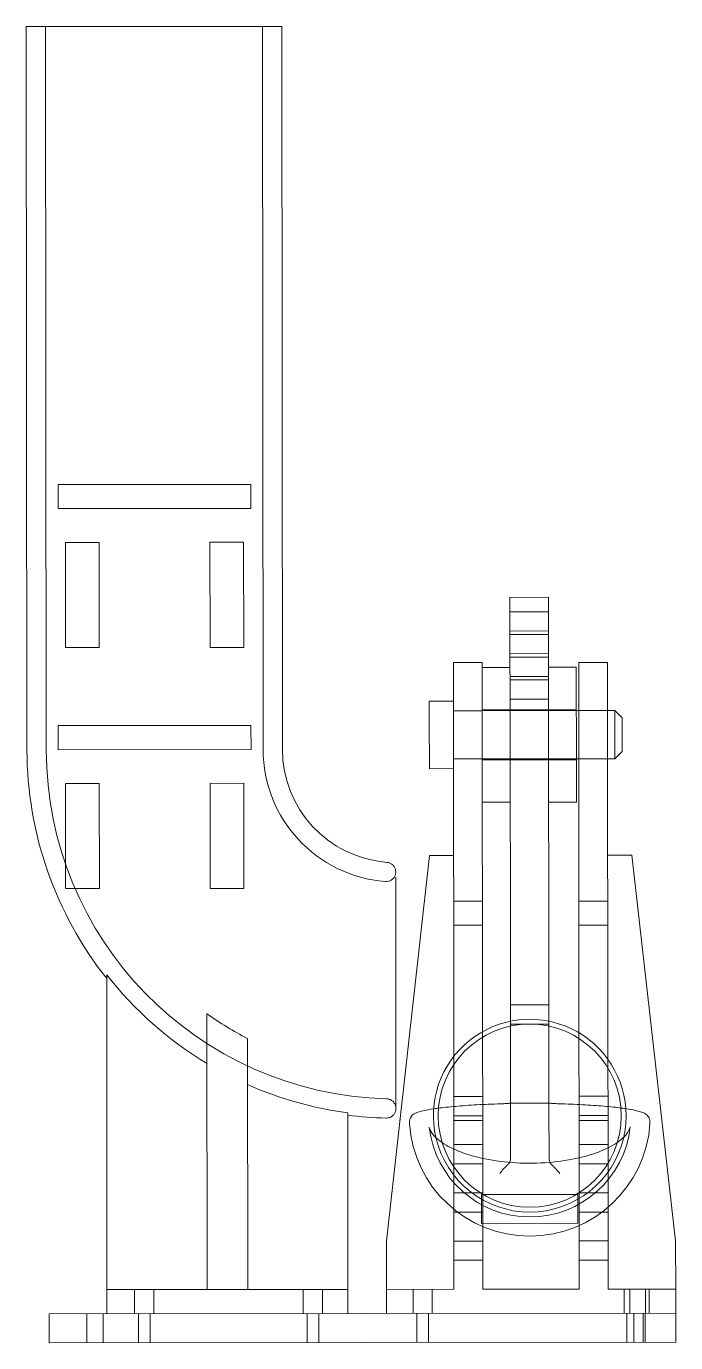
# Model space of a CAD drawing. Header units: millimetres. Extents: x -284.4 to -257.9, y -11.2 to 8.9.
# Drawn here: x -264.64 to -257.91, y -11.21 to 2.44 of the extents above; entities that cross this region are included whole.
import ezdxf

# ---------------------------------------------------------------- set-up
doc = ezdxf.new("R2010")
doc.units = ezdxf.units.MM

msp = doc.modelspace()

# ---------------------------------------------------------------- linework, layer by layer
at = {"color": 0, "linetype": 'Continuous', "lineweight": 0, "extrusion": (-0.000872665, 1, -2.22045e-16)}
for p, q in [((-264.644, 2.436), (-261.994, 2.438)), ((-264.644, 2.436), (-264.637, -5.064)), ((-264.444, 2.436), (-264.437, -5.064)), ((-262.194, 2.438), (-262.187, -5.062)), ((-261.994, 2.438), (-261.987, -5.062)), ((-262.315, -2.312), (-264.315, -2.314)), ((-264.315, -2.314), (-264.314, -2.564)), ((-262.314, -2.562), (-262.315, -2.312)), ((-264.314, -2.564), (-262.314, -2.562)), ((-264.239, -2.914), (-263.889, -2.914)), ((-264.238, -4.005), (-264.239, -2.914)), ((-263.889, -2.914), (-263.888, -4.005)), ((-262.739, -2.913), (-262.389, -2.912)), ((-262.738, -4.004), (-262.739, -2.913)), ((-262.389, -2.912), (-262.388, -4.004)), ((-259.626, -3.484), (-259.226, -3.483)), ((-259.626, -3.484), (-259.626, -3.495)), ((-259.626, -4.243), (-259.626, -3.495)), ((-259.226, -3.483), (-259.226, -3.495)), ((-259.226, -4.243), (-259.226, -3.495)), ((-259.626, -3.634), (-259.226, -3.633)), ((-259.626, -3.834), (-259.226, -3.833)), ((-259.626, -3.869), (-259.226, -3.868)), ((-263.888, -4.005), (-264.238, -4.005)), ((-262.388, -4.004), (-262.738, -4.004)), ((-259.626, -4.069), (-259.226, -4.068)), ((-260.213, -4.16), (-260.213, -4.533)), ((-260.213, -4.16), (-259.913, -4.16)), ((-259.913, -4.16), (-259.913, -4.533)), ((-259.913, -4.21), (-259.626, -4.21)), ((-259.626, -4.104), (-259.226, -4.104)), ((-259.226, -4.209), (-258.938, -4.209)), ((-258.938, -4.209), (-258.937, -5.239)), ((-258.913, -4.159), (-258.913, -4.532)), ((-258.913, -4.159), (-258.613, -4.159)), ((-258.613, -4.159), (-258.613, -4.532)), ((-259.626, -4.243), (-259.625, -4.315)), ((-259.625, -4.304), (-259.225, -4.304)), ((-259.622, -7.722), (-259.625, -4.315)), ((-259.625, -4.339), (-259.225, -4.339)), ((-259.226, -4.243), (-259.225, -4.314)), ((-259.222, -7.722), (-259.225, -4.314)), ((-260.463, -4.561), (-260.213, -4.56)), ((-260.463, -4.561), (-260.463, -4.742)), ((-260.21, -8.244), (-260.213, -4.533)), ((-259.91, -7.987), (-259.913, -4.533)), ((-259.625, -4.539), (-259.225, -4.539)), ((-258.91, -8.001), (-258.913, -4.532)), ((-258.61, -8.276), (-258.613, -4.532)), ((-260.463, -4.742), (-260.462, -5.261)), ((-260.213, -4.66), (-258.938, -4.659)), ((-260.213, -4.66), (-259.913, -4.66)), ((-259.913, -4.65), (-258.938, -4.649)), ((-258.938, -4.659), (-258.913, -4.659)), ((-258.913, -4.659), (-258.613, -4.659)), ((-258.913, -4.659), (-258.613, -4.659)), ((-258.613, -4.659), (-258.538, -4.659)), ((-258.538, -4.659), (-258.538, -4.788)), ((-258.463, -4.734), (-258.538, -4.659)), ((-258.463, -4.824), (-258.463, -4.734)), ((-262.313, -4.812), (-264.313, -4.814)), ((-264.312, -5.064), (-264.313, -4.814)), ((-262.313, -4.812), (-262.312, -5.062)), ((-258.538, -4.788), (-258.537, -5.159)), ((-258.462, -5.084), (-258.463, -4.824)), ((-264.312, -5.064), (-262.312, -5.062)), ((-260.212, -5.16), (-258.937, -5.159)), ((-260.212, -5.16), (-259.912, -5.16)), ((-259.912, -5.17), (-258.937, -5.169)), ((-258.937, -5.159), (-258.912, -5.159)), ((-258.912, -5.159), (-258.612, -5.159)), ((-258.912, -5.159), (-258.612, -5.159)), ((-258.612, -5.159), (-258.537, -5.159)), ((-258.462, -5.084), (-258.537, -5.159)), ((-260.462, -5.261), (-260.212, -5.26)), ((-258.937, -5.239), (-258.937, -5.609)), ((-264.237, -5.414), (-264.236, -6.505)), ((-263.887, -5.414), (-264.237, -5.414)), ((-263.886, -6.505), (-263.887, -5.414)), ((-262.387, -5.412), (-262.737, -5.413)), ((-262.737, -5.413), (-262.736, -6.504)), ((-262.386, -6.504), (-262.387, -5.412)), ((-259.912, -5.61), (-259.624, -5.61)), ((-259.224, -5.609), (-258.937, -5.609)), ((-260.461, -6.161), (-260.908, -10.161)), ((-260.211, -6.16), (-260.461, -6.161)), ((-258.611, -6.159), (-258.361, -6.159)), ((-258.361, -6.159), (-257.908, -10.158)), ((-264.236, -6.505), (-263.886, -6.505)), ((-262.736, -6.504), (-262.386, -6.504)), ((-259.911, -6.635), (-260.211, -6.635)), ((-258.611, -6.634), (-258.911, -6.634)), ((-259.911, -6.885), (-260.211, -6.885)), ((-258.611, -6.884), (-258.911, -6.884)), ((-263.807, -10.663), (-263.81, -7.398)), ((-259.222, -7.711), (-259.622, -7.711)), ((-259.622, -7.722), (-259.622, -7.88)), ((-259.222, -7.88), (-259.222, -7.722)), ((-262.768, -10.663), (-262.77, -7.803)), ((-259.622, -7.88), (-259.622, -8.466)), ((-259.222, -7.911), (-259.622, -7.911)), ((-259.222, -8.466), (-259.222, -7.88)), ((-259.909, -8.91), (-259.91, -7.987)), ((-258.909, -8.909), (-258.91, -8.001)), ((-262.347, -10.662), (-262.349, -8.059)), ((-260.209, -8.91), (-260.21, -8.244)), ((-258.609, -8.909), (-258.61, -8.276)), ((-259.622, -8.73), (-259.622, -8.466)), ((-259.222, -8.73), (-259.222, -8.466)), ((-259.909, -8.66), (-260.209, -8.66)), ((-259.23, -8.729), (-259.614, -8.73)), ((-258.609, -8.659), (-258.909, -8.659)), ((-261.307, -10.661), (-261.309, -8.829)), ((-259.909, -8.86), (-260.209, -8.86)), ((-259.621, -9.306), (-259.622, -8.766)), ((-259.622, -8.766), (-259.622, -8.766)), ((-259.222, -8.766), (-259.221, -9.306)), ((-259.222, -8.766), (-259.222, -8.766)), ((-258.609, -8.859), (-258.909, -8.859)), ((-260.209, -8.91), (-259.909, -8.91)), ((-260.208, -9.831), (-260.209, -8.91)), ((-259.908, -10.011), (-259.909, -8.91)), ((-258.909, -8.909), (-258.609, -8.909)), ((-258.908, -9.999), (-258.909, -8.909)), ((-258.608, -9.809), (-258.609, -8.909)), ((-259.909, -9.16), (-260.209, -9.16)), ((-258.609, -9.159), (-258.909, -9.159)), ((-259.909, -9.36), (-260.209, -9.36)), ((-258.609, -9.359), (-258.909, -9.359)), ((-259.908, -9.66), (-260.208, -9.66)), ((-258.921, -9.676), (-259.921, -9.677)), ((-259.921, -9.677), (-259.921, -9.977)), ((-258.921, -9.976), (-258.921, -9.676)), ((-258.608, -9.659), (-258.908, -9.659)), ((-258.607, -10.659), (-258.608, -9.809)), ((-260.207, -10.66), (-260.208, -9.831)), ((-259.908, -9.86), (-260.208, -9.86)), ((-258.608, -9.859), (-258.908, -9.859)), ((-259.921, -9.977), (-258.921, -9.976)), ((-259.907, -10.66), (-259.908, -10.011)), ((-258.907, -10.659), (-258.908, -9.999)), ((-260.908, -10.161), (-260.907, -10.661)), ((-259.908, -10.16), (-260.208, -10.16)), ((-258.608, -10.159), (-258.908, -10.159)), ((-257.908, -10.158), (-257.907, -10.658)), ((-259.908, -10.36), (-260.208, -10.36)), ((-258.608, -10.359), (-258.908, -10.359)), ((-263.807, -10.663), (-263.807, -10.913)), ((-263.807, -10.663), (-263.557, -10.663)), ((-261.557, -10.662), (-263.557, -10.663)), ((-263.52, -10.663), (-263.52, -10.913)), ((-263.32, -10.663), (-263.32, -10.913)), ((-261.77, -10.662), (-261.77, -10.912)), ((-261.57, -10.662), (-261.57, -10.912)), ((-261.557, -10.662), (-261.307, -10.661)), ((-261.307, -10.661), (-261.307, -10.911)), ((-260.907, -10.661), (-260.207, -10.66)), ((-260.907, -10.661), (-260.907, -10.911)), ((-260.632, -10.911), (-260.632, -10.661)), ((-260.432, -10.911), (-260.432, -10.661)), ((-259.907, -10.66), (-258.907, -10.659)), ((-258.607, -10.659), (-257.907, -10.658)), ((-258.44, -10.909), (-258.44, -10.659)), ((-258.382, -10.909), (-258.382, -10.659)), ((-258.22, -10.909), (-258.22, -10.659)), ((-258.182, -10.909), (-258.182, -10.659)), ((-257.907, -10.658), (-257.907, -10.908)), ((-257.907, -10.908), (-264.407, -10.914)), ((-264.407, -10.914), (-264.407, -11.214)), ((-264.015, -10.914), (-264.015, -11.214)), ((-263.845, -10.914), (-263.845, -11.214)), ((-263.48, -10.913), (-263.479, -11.213)), ((-263.36, -10.913), (-263.359, -11.213)), ((-261.73, -10.912), (-261.729, -11.212)), ((-261.61, -10.912), (-261.609, -11.212)), ((-260.592, -10.911), (-260.592, -11.211)), ((-260.472, -10.911), (-260.472, -11.211)), ((-258.415, -10.909), (-258.415, -11.209)), ((-258.342, -10.909), (-258.342, -11.209)), ((-258.245, -10.909), (-258.245, -11.209)), ((-258.222, -10.909), (-258.222, -11.209)), ((-257.907, -10.908), (-257.907, -11.208)), ((-257.907, -11.208), (-264.407, -11.214))]:
    msp.add_line(p, q, dxfattribs=at)
at = {"color": 0, "linetype": 'Continuous', "lineweight": 0, "extrusion": (1.9377e-19, -2.22045e-16, -1)}
msp.add_circle((259.421, -8.86), 0.95, dxfattribs=at)
for centre, radius, start, end in [((260.812, -5.061), 3.825, 321.6073, 359.95), ((260.812, -5.061), 3.625, 271.4883, 359.95), ((260.812, -5.061), 3.801, 300.9934, 322.0631), ((260.812, -5.061), 3.369, 297.144, 305.5271), ((259.421, -8.86), 1, 346.9188, 179.95), ((260.812, -5.061), 3.801, 277.5084, 293.8458), ((260.812, -5.061), 3.825, 271.4883, 277.4611), ((259.421, -8.86), 1, 179.95, 192.9812), ((259.421, -8.86), 1.25, 183.6364, 356.3057), ((259.421, -8.86), 1.05, 186.3716, 353.5288), ((259.421, -8.86), 1.25, 183.5941, 183.6364), ((259.421, -8.86), 1, 192.9812, 346.9188)]:
    msp.add_arc(centre, radius, start, end, dxfattribs=at)
at = {"color": 0, "linetype": 'Continuous', "lineweight": 0}
for radius, end in [(1.375, 265.5517), (1.175, 265.5524)]:
    msp.add_arc((-260.812, -5.061), radius, 180.05, end, dxfattribs=at)
for points, knots in [([(-260.903, -6.232), (-260.893, -6.233), (-260.882, -6.236), (-260.862, -6.244), (-260.853, -6.25), (-260.837, -6.264), (-260.83, -6.272), (-260.819, -6.291), (-260.816, -6.301), (-260.812, -6.317), (-260.812, -6.322), (-260.811, -6.328), (-260.811, -6.33), (-260.811, -6.331), (-260.811, -6.332), (-260.811, -6.332), (-260.811, -6.332), (-260.811, -6.332), (-260.811, -6.332), (-260.811, -6.332)], [0.000318, 0.000318, 0.000318, 0.000318, 0.648518, 0.648518, 1.285387, 1.285387, 1.922674, 1.922674, 2.559946, 2.559946, 2.875496, 2.875496, 2.955179, 2.955179, 2.970117, 2.970117, 2.972918, 2.972918, 2.973168, 2.973168, 2.973168, 2.973168]), ([(-260.919, -6.432), (-260.908, -6.433), (-260.897, -6.432), (-260.876, -6.426), (-260.866, -6.422), (-260.848, -6.411), (-260.84, -6.403), (-260.827, -6.387), (-260.821, -6.377), (-260.814, -6.358), (-260.812, -6.347), (-260.811, -6.335), (-260.811, -6.333), (-260.811, -6.332)], [0, 0, 0, 0, 0.64851, 0.64851, 1.285379, 1.285379, 1.922666, 1.922666, 2.559939, 2.559939, 3.197212, 3.197212, 3.284814, 3.284814, 3.284814, 3.284814]), ([(-260.811, -6.385), (-260.811, -6.391), (-260.811, -6.403), (-260.811, -6.432), (-260.811, -6.474), (-260.811, -6.526), (-260.811, -6.572), (-260.811, -6.609), (-260.811, -6.648), (-260.811, -6.704), (-260.811, -6.777), (-260.811, -6.874), (-260.811, -6.978), (-260.811, -7.086), (-260.81, -7.18), (-260.81, -7.257), (-260.81, -7.317), (-260.81, -7.376), (-260.81, -7.436), (-260.81, -7.496), (-260.81, -7.557), (-260.81, -7.618), (-260.81, -7.697), (-260.81, -7.796), (-260.81, -7.913), (-260.81, -8.027), (-260.81, -8.136), (-260.81, -8.221), (-260.809, -8.287), (-260.809, -8.335), (-260.809, -8.381), (-260.809, -8.439), (-260.809, -8.506), (-260.809, -8.566), (-260.809, -8.609), (-260.809, -8.649), (-260.809, -8.692), (-260.809, -8.726), (-260.809, -8.748), (-260.809, -8.766), (-260.809, -8.78), (-260.809, -8.784), (-260.809, -8.785), (-260.809, -8.785)], [0.04590147, 0.04590147, 0.04590147, 0.04590147, 0.04702437, 0.04823013, 0.05064163, 0.05305314, 0.05425889, 0.05546464, 0.0566704, 0.05787615, 0.06028766, 0.06269916, 0.06511067, 0.06752218, 0.06993368, 0.07113944, 0.07234519, 0.07355094, 0.07475669, 0.07596245, 0.0771682, 0.07837395, 0.07957971, 0.08199121, 0.08440272, 0.08681423, 0.08922573, 0.09163724, 0.09284299, 0.09404875, 0.0952545, 0.09646025, 0.09887176, 0.10128326, 0.10248902, 0.10369477, 0.10610628, 0.10851778, 0.10972354, 0.11092929, 0.1133408, 0.1157523, 0.11580906, 0.11580906, 0.11580906, 0.11580906]), ([(-260.809, -8.785), (-260.809, -8.78), (-260.809, -8.776), (-260.811, -8.767), (-260.811, -8.762), (-260.815, -8.748), (-260.82, -8.738), (-260.832, -8.72), (-260.839, -8.712), (-260.856, -8.699), (-260.865, -8.694), (-260.885, -8.687), (-260.896, -8.685), (-260.906, -8.685)], [0, 0, 0, 0, 0.268211, 0.268211, 0.531704, 0.531704, 1.168976, 1.168976, 1.806244, 1.806244, 2.44367, 2.44367, 3.076645, 3.076645, 3.076645, 3.076645]), ([(-260.419, -8.789), (-260.405, -8.787), (-260.39, -8.785), (-260.32, -8.775), (-260.258, -8.769), (-260.122, -8.757), (-260.048, -8.751), (-259.891, -8.743), (-259.808, -8.739), (-259.723, -8.737)], [3.7411827, 3.7411827, 3.7411827, 3.7411827, 3.8022072, 3.8022072, 4.0212996, 4.0212996, 4.2403919, 4.2403919, 4.4594843, 4.4594843, 4.4594843, 4.4594843]), ([(-259.723, -8.737), (-259.703, -8.736), (-259.684, -8.735), (-259.649, -8.733), (-259.634, -8.732), (-259.622, -8.73)], [0, 0, 0, 0, 1.233334, 1.233334, 2.492164, 2.492164, 2.492164, 2.492164]), ([(-259.622, -8.766), (-259.622, -8.762), (-259.622, -8.753), (-259.622, -8.741), (-259.622, -8.733), (-259.622, -8.73), (-259.622, -8.73)], [0.000136757, 0.000136757, 0.000136757, 0.000136757, 0.000801056, 0.001465354, 0.002129653, 0.002657194, 0.002657194, 0.002657194, 0.002657194]), ([(-259.622, -8.73), (-259.62, -8.73), (-259.619, -8.73), (-259.616, -8.73), (-259.615, -8.73), (-259.614, -8.73)], [0.000001, 0.000001, 0.000001, 0.000001, 0.00809565, 0.00809565, 0.01619043, 0.01619043, 0.01619043, 0.01619043]), ([(-259.23, -8.729), (-259.228, -8.729), (-259.227, -8.729), (-259.224, -8.729), (-259.223, -8.73), (-259.222, -8.73)], [0.00000035, 0.00000035, 0.00000035, 0.00000035, 0.00809509, 0.00809509, 0.01618971, 0.01618971, 0.01618971, 0.01618971]), ([(-259.222, -8.73), (-259.222, -8.73), (-259.222, -8.732), (-259.222, -8.74), (-259.222, -8.752), (-259.222, -8.762), (-259.222, -8.766)], [0.000136757, 0.000136757, 0.000136757, 0.000136757, 0.000664299, 0.001328597, 0.001992896, 0.002657194, 0.002657194, 0.002657194, 0.002657194]), ([(-259.222, -8.73), (-259.211, -8.731), (-259.199, -8.732), (-259.17, -8.734), (-259.154, -8.735), (-259.131, -8.736), (-259.126, -8.736), (-259.12, -8.736)], [0, 0, 0, 0, 1.053159, 1.053159, 2.159269, 2.159269, 2.496374, 2.496374, 2.496374, 2.496374]), ([(-259.12, -8.736), (-259.035, -8.739), (-258.952, -8.742), (-258.795, -8.75), (-258.721, -8.755), (-258.585, -8.767), (-258.523, -8.774), (-258.453, -8.783), (-258.438, -8.785), (-258.424, -8.788)], [4.9652937, 4.9652937, 4.9652937, 4.9652937, 5.184386, 5.184386, 5.4034784, 5.4034784, 5.6225707, 5.6225707, 5.6835953, 5.6835953, 5.6835953, 5.6835953]), ([(-260.809, -8.785), (-260.809, -8.785), (-260.809, -8.785), (-260.809, -8.785), (-260.809, -8.786), (-260.809, -8.787), (-260.809, -8.788), (-260.809, -8.793), (-260.81, -8.796), (-260.812, -8.81), (-260.815, -8.82), (-260.824, -8.839), (-260.831, -8.847), (-260.845, -8.862), (-260.854, -8.869), (-260.873, -8.879), (-260.884, -8.882), (-260.9, -8.884), (-260.906, -8.885), (-260.912, -8.885)], [0, 0, 0, 0, 0.007533, 0.007533, 0.030128, 0.030128, 0.097921, 0.097921, 0.301535, 0.301535, 0.918987, 0.918987, 1.556954, 1.556954, 2.194203, 2.194203, 2.831476, 2.831476, 3.184069, 3.184069, 3.184069, 3.184069]), ([(-260.669, -8.94), (-260.671, -8.914), (-260.665, -8.886), (-260.638, -8.852), (-260.625, -8.843), (-260.612, -8.837)], [0, 0, 0, 0, 3.812039, 3.812039, 5.904739, 5.904739, 5.904739, 5.904739]), ([(-260.612, -8.837), (-260.587, -8.825), (-260.556, -8.816), (-260.488, -8.801), (-260.456, -8.795), (-260.419, -8.789)], [3.3640225, 3.3640225, 3.3640225, 3.3640225, 3.5831149, 3.5831149, 3.7411827, 3.7411827, 3.7411827, 3.7411827]), ([(-258.424, -8.788), (-258.388, -8.793), (-258.355, -8.799), (-258.287, -8.814), (-258.256, -8.823), (-258.231, -8.835)], [5.6835953, 5.6835953, 5.6835953, 5.6835953, 5.8416631, 5.8416631, 6.0607554, 6.0607554, 6.0607554, 6.0607554]), ([(-258.231, -8.835), (-258.211, -8.844), (-258.192, -8.862), (-258.175, -8.901), (-258.173, -8.92), (-258.174, -8.938)], [0, 0, 0, 0, 3.233638, 3.233638, 5.911338, 5.911338, 5.911338, 5.911338]), ([(-260.465, -8.978), (-260.465, -8.979), (-260.463, -8.986), (-260.456, -9.004), (-260.452, -9.011), (-260.448, -9.019)], [0, 0, 0, 0, 2.573666, 2.573666, 3.987269, 3.987269, 3.987269, 3.987269]), ([(-258.395, -9.017), (-258.385, -8.999), (-258.38, -8.984), (-258.378, -8.977), (-258.378, -8.976), (-258.378, -8.976)], [0, 0, 0, 0, 3.190781, 3.190781, 3.985288, 3.985288, 3.985288, 3.985288]), ([(-258.395, -9.017), (-258.414, -9.054), (-258.453, -9.096), (-258.564, -9.173), (-258.63, -9.207), (-258.788, -9.267), (-258.881, -9.293), (-259.083, -9.332), (-259.194, -9.345), (-259.419, -9.355), (-259.534, -9.353), (-259.756, -9.333), (-259.863, -9.315), (-260.056, -9.267), (-260.143, -9.237), (-260.286, -9.17), (-260.343, -9.134), (-260.414, -9.07), (-260.435, -9.043), (-260.448, -9.019)], [0.232968, 0.232968, 0.232968, 0.232968, 0.567989, 0.567989, 0.858709, 0.858709, 1.158745, 1.158745, 1.46574, 1.46574, 1.775544, 1.775544, 2.08483, 2.08483, 2.389993, 2.389993, 2.686459, 2.686459, 2.908625, 2.908625, 2.908625, 2.908625]), ([(-259.733, -9.459), (-259.733, -9.459), (-259.733, -9.458), (-259.705, -9.424), (-259.678, -9.396), (-259.657, -9.377), (-259.657, -9.377), (-259.657, -9.377)], [1.241867, 1.241867, 1.241867, 1.241867, 1.2433782, 1.2433782, 1.6143103, 1.6143103, 1.6194044, 1.6194044, 1.6194044, 1.6194044]), ([(-259.657, -9.377), (-259.648, -9.369), (-259.641, -9.361), (-259.627, -9.339), (-259.621, -9.321), (-259.621, -9.306)], [1.4067269, 1.4067269, 1.4067269, 1.4067269, 1.5102889, 1.5102889, 1.7003867, 1.7003867, 1.7003867, 1.7003867]), ([(-259.221, -9.306), (-259.221, -9.321), (-259.215, -9.338), (-259.201, -9.36), (-259.194, -9.369), (-259.185, -9.377)], [0.5378024, 0.5378024, 0.5378024, 0.5378024, 0.7279002, 0.7279002, 0.8314622, 0.8314622, 0.8314622, 0.8314622]), ([(-259.108, -9.458), (-259.109, -9.458), (-259.109, -9.458), (-259.126, -9.437), (-259.144, -9.418), (-259.168, -9.392), (-259.177, -9.384), (-259.185, -9.377)], [1.1741539, 1.1741539, 1.1741539, 1.1741539, 1.1758462, 1.1758462, 1.4319893, 1.4319893, 1.571221, 1.571221, 1.571221, 1.571221])]:
    msp.add_open_spline(points, degree=3, knots=knots, dxfattribs=at)
for points in [[(-260.903, -6.232), (-260.903, -6.232), (-260.903, -6.232), (-260.903, -6.232)], [(-260.465, -8.978), (-260.465, -8.978), (-260.465, -8.978), (-260.465, -8.978)], [(-258.378, -8.976), (-258.378, -8.976), (-258.378, -8.976), (-258.378, -8.976)], [(-258.174, -8.938), (-258.174, -8.938), (-258.174, -8.938), (-258.174, -8.938)]]:
    msp.add_open_spline(points, degree=3, dxfattribs=at)

doc.saveas('drawing.dxf')
